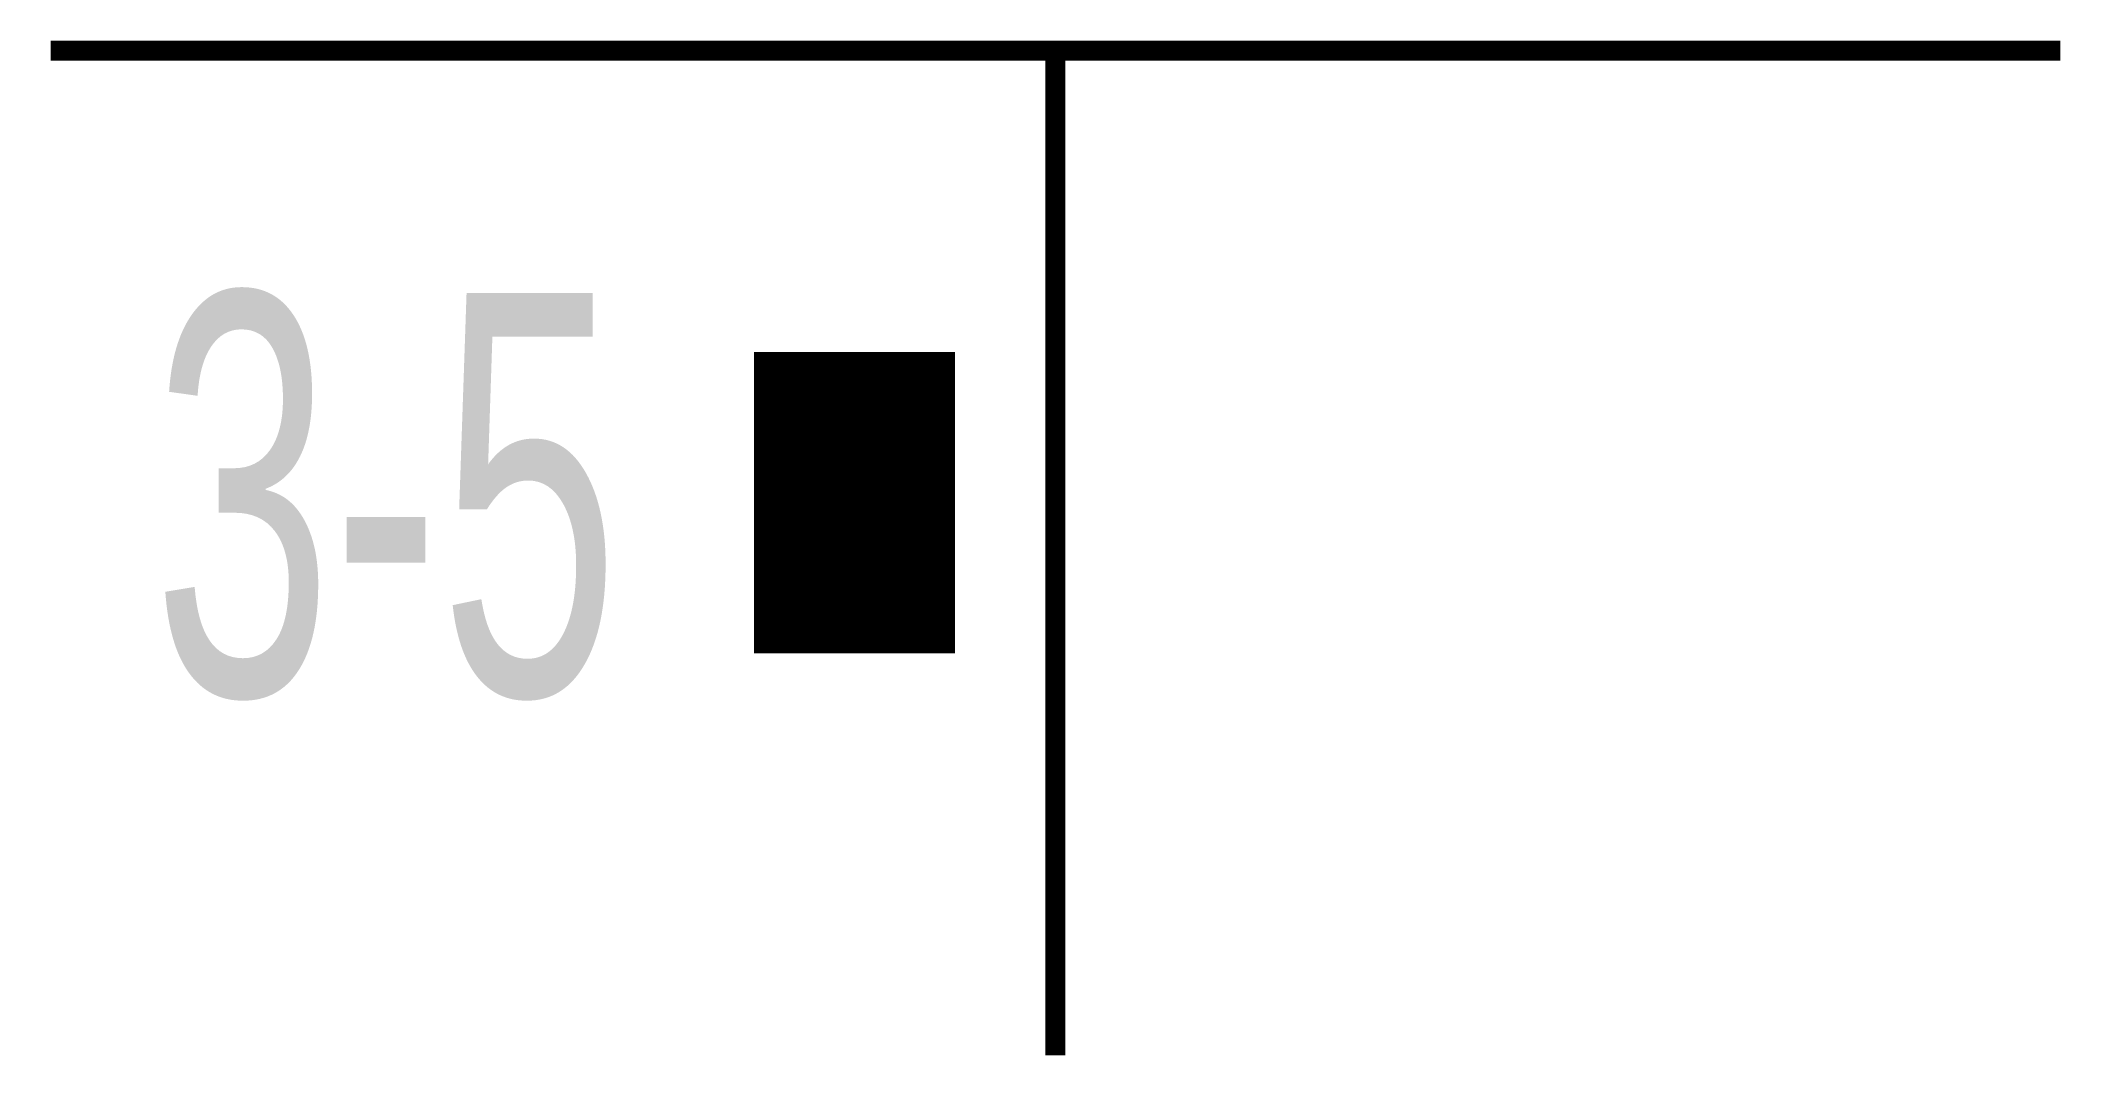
# Model space of a CAD drawing. Extents: x 3.3 to 13.4, y 1.3 to 6.4.
import ezdxf

# ---------------------------------------------------------------- set-up
doc = ezdxf.new("R2010")
doc.units = 0
doc.header["$MEASUREMENT"] = 0
doc.layers.get('0').update_dxf_attribs({"linetype": 'CONTINUOUS'})
doc.styles.add('LZ_FONTS_FS', font='hxm.ttf', dxfattribs={"width": 0.7})

msp = doc.modelspace()

# ---------------------------------------------------------------- linework, layer by layer
for points, const_width in [([(3.33, 6.359), (13.33, 6.359)], 0.1), ([(8.33, 6.359), (8.33, 1.359)], 0.1), ([(7.33, 4.859), (7.33, 3.359)], 1)]:
    msp.add_lwpolyline(points, dxfattribs=dict(const_width=const_width))

# ---------------------------------------------------------------- texts
at = {"style": 'LZ_FONTS_FS', "width": 0.6}
msp.add_text('3-5', height=2, dxfattribs=at).set_placement((3.84, 3.152))

doc.saveas('drawing.dxf')
